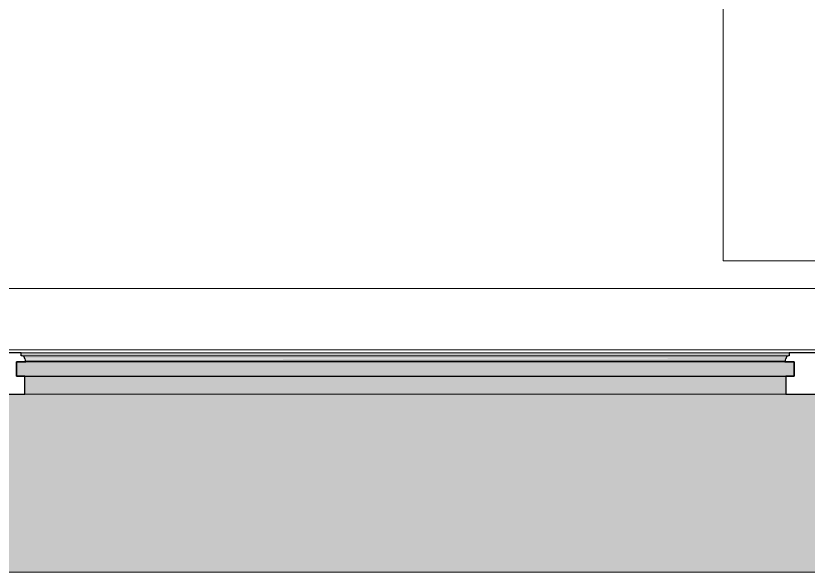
# Model space of a CAD drawing. Header units: millimetres. Extents: x 155927 to 295199, y -4084 to 97293.
# Drawn here: x 165805 to 167127, y 8897 to 9825 of the extents above; entities that cross this region are included whole.
import ezdxf

# ---------------------------------------------------------------- set-up
doc = ezdxf.new("R2010")
doc.units = ezdxf.units.MM
doc.header["$MEASUREMENT"] = 0
for name, color, linetype, lineweight in [('A-GLAZ', 7, 'CONTINUOUS', 9), ('A-WALL', 7, 'CONTINUOUS', 9), ('I-FURN', 8, 'CONTINUOUS', 9), ('I-WALL', 7, 'CONTINUOUS', 9)]:
    doc.layers.add(name, color=color, linetype=linetype, lineweight=lineweight)

msp = doc.modelspace()

# ---------------------------------------------------------------- hatches: boundary and pattern name
at = {"layer": 'A-GLAZ'}
h = msp.add_hatch(color=256, dxfattribs=at)
h.paths.add_polyline_path([(173606.4, 9255.8), (173603.6, 9257.5), (173604.9, 9256.4), (173606, 9255.9)], flags=0)
h.paths.add_polyline_path([(171010.4, 9255.8), (171007.6, 9257.5), (171008.9, 9256.4), (171010, 9255.9)], flags=0)
h.paths.add_polyline_path([(168414.4, 9255.8), (168411.6, 9257.5), (168412.9, 9256.4), (168414, 9255.9)], flags=0)
h.paths.add_polyline_path([(165818.4, 9255.8), (165815.6, 9257.5), (165816.9, 9256.4), (165818, 9255.9)], flags=0)
h.paths.add_polyline_path([(163222.4, 9255.8), (163219.6, 9257.5), (163220.9, 9256.4), (163222, 9255.9)], flags=0)
for points in [[(167091.8, 9257.5), (167095.6, 9258.3), (167095.6, 9262.5), (165814, 9262.5), (165814, 9257.5), (167089.8, 9257.5)], [(167089.8, 9252.6), (167091.6, 9256.2), (167091.8, 9257.5), (165816.9, 9257), (165819.6, 9253.9), (165820.3, 9252.6), (167089.4, 9252.6)], [(166741.9, 9223.6), (167103.6, 9223.6), (167103.6, 9247.5), (165806.1, 9247.5), (165806.1, 9223.6), (166141.6, 9223.6)], [(166741.9, 9248.6), (167088.4, 9248.6), (167089.6, 9252.6), (165820, 9251.5), (165821.3, 9248.6), (166141.6, 9248.6)], [(167088.4, 9247.5), (167088.4, 9248.6), (166741.9, 9247.5)], [(167089.6, 9193.6), (167089.6, 9223.6), (165820, 9223.6), (165820, 9193.6), (166741.9, 9193.6)], [(175042.8, 8896.6), (175042.8, 8933.6), (174942.8, 8933.6), (174942.8, 9198.3), (174938.5, 9198.3), (174938.5, 9193.6), (173547.2, 9193.6), (173547.2, 9198.3), (172342.5, 9198.3), (172342.5, 9193.6), (170951.2, 9193.6), (170951.2, 9198.3), (169746.5, 9198.3), (169746.5, 9193.6), (168355.2, 9193.6), (168355.2, 9198.3), (167150.5, 9198.3), (167150.5, 9193.6), (165759.2, 9193.6), (165759.2, 9198.3), (164554.5, 9198.3), (164554.5, 9193.6), (163163.2, 9193.6), (163163.2, 9198.3), (163158.8, 9198.3), (163158.8, 8896.6), (174942.8, 8896.6)]]:
    msp.add_hatch(color=256, dxfattribs=at).paths.add_polyline_path(points, flags=0)

# ---------------------------------------------------------------- linework, layer by layer
at = {"layer": 'A-GLAZ', "lineweight": 30}
for p, q in [((165814, 9262.5), (165754.8, 9262.5)), ((165814, 9257.5), (165814, 9262.5)), ((165815.6, 9257.5), (165814, 9257.5)), ((167095.6, 9257.5), (167094.1, 9257.5)), ((167095.6, 9262.5), (167095.6, 9257.5)), ((167154.8, 9262.5), (167095.6, 9262.5)), ((167103.6, 9247.5), (165806.1, 9247.5)), ((165806.1, 9247.5), (165806.1, 9223.6)), ((165806.1, 9223.6), (165806.1, 9247.5)), ((165806.1, 9247.5), (165821.3, 9247.5)), ((165821.3, 9247.5), (165821.3, 9248.6)), ((167088.4, 9248.6), (167088.4, 9247.5)), ((167088.4, 9247.5), (167103.6, 9247.5)), ((167103.6, 9223.6), (167103.6, 9247.5)), ((167103.6, 9247.5), (167103.6, 9223.6)), ((165806.1, 9223.6), (167103.6, 9223.6)), ((165820, 9223.6), (165806.1, 9223.6)), ((165820, 9193.6), (165820, 9223.6)), ((167103.6, 9223.6), (167089.6, 9223.6)), ((167089.6, 9223.6), (167089.6, 9193.6)), ((165759.2, 9193.6), (165820, 9193.6)), ((167089.6, 9193.6), (167150.5, 9193.6))]:
    msp.add_line(p, q, dxfattribs=at)
at = {"layer": 'A-GLAZ'}
for p, q in [((167095.6, 9262.5), (165814, 9262.5)), ((165814, 9257.5), (165815.6, 9257.5)), ((165815.6, 9257.5), (167094.1, 9257.5)), ((167094.1, 9257.5), (167095.6, 9257.5)), ((165821.3, 9248.6), (167088.4, 9248.6)), ((165820, 9193.6), (167089.6, 9193.6)), ((163158.8, 8896.6), (175042.8, 8896.6))]:
    msp.add_line(p, q, dxfattribs=at)
at = {"layer": 'A-GLAZ', "lineweight": 30}
for centre, radius, start, end in [((165814.5, 9252.2), 5.36, 3.4261, 78.0476), ((167095.2, 9252.2), 5.36, 101.9524, 176.5739), ((165827.2, 9253), 7.4, 183.4261, 216.5739), ((167082.5, 9253), 7.4, 323.4261, 356.5739)]:
    msp.add_arc(centre, radius, start, end, dxfattribs=at)
at = {"layer": 'A-GLAZ'}
for points, knots in [([(165818, 9256.2), (165817.9, 9256.4), (165817.5, 9256.7), (165816.7, 9257.2), (165816, 9257.4), (165815.6, 9257.5)], [-0.4, -0.4, -0.4, -0.4, -0.3, -0.2, 0, 0, 0, 0]), ([(167094.1, 9257.5), (167093.6, 9257.4), (167093, 9257.2), (167092.2, 9256.7), (167091.8, 9256.4), (167091.6, 9256.2)], [0, 0, 0, 0, 0.2, 0.3, 0.4, 0.4, 0.4, 0.4]), ([(165819.8, 9252.6), (165819.8, 9253), (165819.7, 9253.7), (165819.3, 9254.6), (165819.1, 9255), (165819, 9255.2)], [-1, -1, -1, -1, -0.8, -0.7, -0.6, -0.6, -0.6, -0.6]), ([(167090.7, 9255.2), (167090.6, 9255), (167090.4, 9254.6), (167090, 9253.7), (167089.9, 9253), (167089.8, 9252.6)], [0.6, 0.6, 0.6, 0.6, 0.7, 0.8, 1, 1, 1, 1])]:
    msp.add_open_spline(points, degree=3, knots=knots, dxfattribs=at)
for points in [[(165821.3, 9248.6), (165821, 9249), (165820.7, 9249.4), (165820.5, 9249.8)], [(167089.1, 9249.8), (167088.9, 9249.4), (167088.7, 9249), (167088.4, 9248.6)]]:
    msp.add_open_spline(points, degree=3, dxfattribs=at)
at = {"layer": 'A-WALL'}
msp.add_line((165754.8, 9267.6), (167154.8, 9267.6), dxfattribs=at)
at = {"layer": 'I-FURN'}
for p, q in [((166985.5, 10215.7), (166985.5, 9415.7)), ((166985.5, 9415.7), (167155.5, 9415.7))]:
    msp.add_line(p, q, dxfattribs=at)
at = {"layer": 'I-WALL'}
for p, q in [((165754.8, 9369.6), (167154.8, 9369.6)), ((167154.8, 9267.6), (165754.8, 9267.6))]:
    msp.add_line(p, q, dxfattribs=at)

doc.saveas('drawing.dxf')
